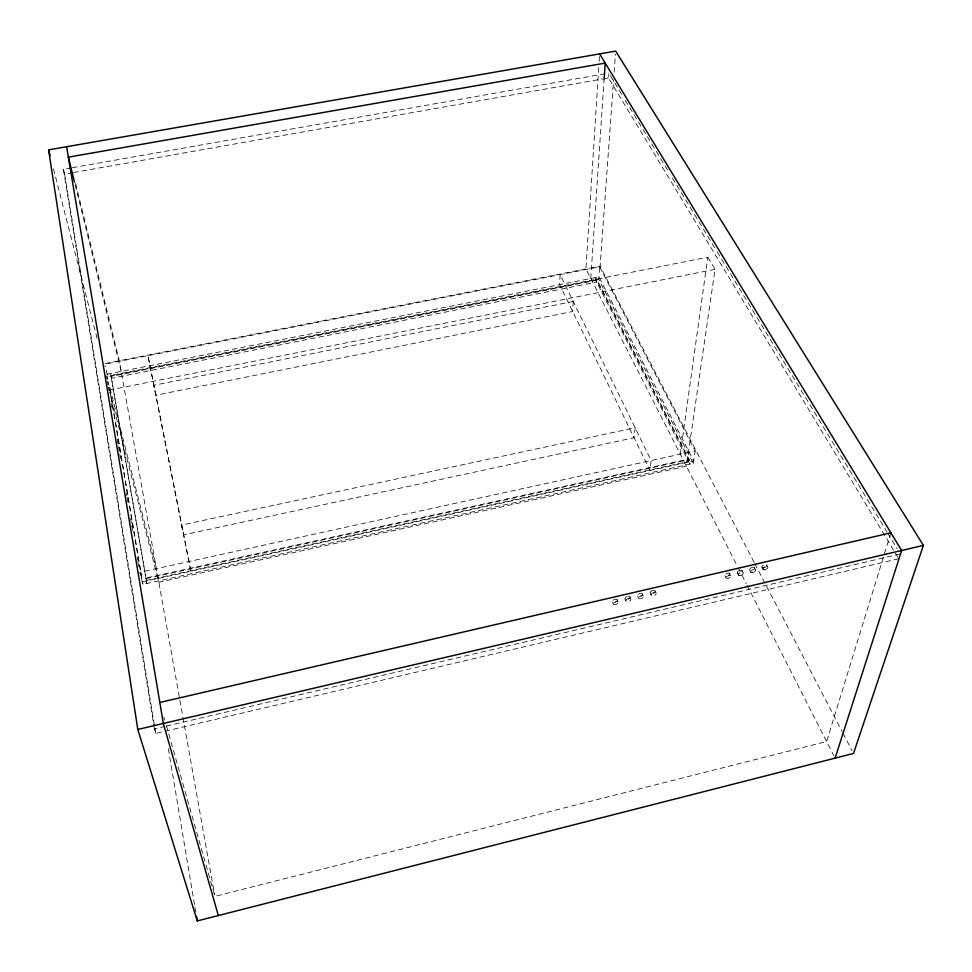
<?xml version="1.0" encoding="UTF-8"?>
<svg xmlns="http://www.w3.org/2000/svg" width="972" height="972" viewBox="0 0 972 972"><rect width="100%" height="100%" fill="white"/><g stroke="black" fill="none" stroke-linecap="round" stroke-linejoin="round"><path stroke-width="0.73" stroke-dasharray="4.86 3.65" d="M598.74 67.53L585.946 268.965L737.359 566.263M599.129 61.467L599.517 55.404M590.769 278.442L604.086 79.655M897.982 557.406L608.484 77.894L608.739 74.297M596.82 279.596L596.65 282.087L111.634 378.254L111.015 375.8M599.603 266.85L695.211 450.923L139.701 572.277L142.957 584.318L693.34 463.377L598.703 279.377L599.603 266.85L104.599 364.233M754.114 562.314L600.113 266.17L613.599 79.874M614.146 72.305L615.458 54.128M680.279 454.191L707.786 257.203L109.885 375.569M707.786 257.203L715.028 269.317L686.414 466.232L158.837 582.24L109.642 391.595M693.34 463.377L695.211 450.923M890.899 532.814L826.613 741.514L214.909 896.342M898.772 558.706L155.727 733.41L154.39 728.891L164.73 726.473M166.212 726.12L900.315 553.894M145.861 578.668L688.784 459.647L596.784 280.215L111.16 376.407M109.265 390.124L715.028 269.317M107.151 374.135L598.874 276.886L693.716 460.898L142.313 581.924L109.423 387.585M598.703 279.377L107.783 376.589L104.964 365.642M105.061 363.528L600.113 266.17M154.39 728.891L63.411 169.286L70.883 167.962M72.378 167.694L608.812 73.094M63.411 169.286L64.614 174.085L72.013 172.773M73.495 172.506L602.519 78.951M604.001 78.683L608.484 77.894M610.392 75.682L622.177 95.122M625.312 100.31L669.319 172.882M672.454 178.07L716.461 250.642M717.239 251.93L886.95 531.854M887.74 533.154L897.168 548.706M766.629 564.829L767.686 566.822M762.036 567.441L763.081 569.434M754.807 563.663L842.311 731.928M843.003 733.277L852.104 750.773M754.357 567.684L755.39 569.677M749.764 570.297L750.797 572.301M742.049 570.54L743.07 572.544M738.052 567.612L746.314 583.832M746.994 585.18L833.794 755.596M737.286 572.824L738.477 575.169M729.875 573.747A2.661 1.434 -24.9 0 1 726.473 576.432A2.661 1.434 -24.9 0 1 725.89 573.978A2.661 1.434 -24.9 0 1 729.875 573.747L730.895 575.752A2.661 1.434 -24.8 0 1 727.481 578.437A2.661 1.434 -24.8 0 1 726.898 575.995A2.661 1.434 -24.8 0 1 730.895 575.752M724.942 575.691L725.95 577.708M655.164 591.11L656.1 593.163A2.673 1.47 -23.3 0 1 652.759 595.848A2.673 1.47 -23.3 0 1 651.993 593.418A2.673 1.47 -23.3 0 1 656.1 593.163M650.207 593.066L651.131 595.119M642.589 594.026A2.673 1.47 -23.1 0 1 639.26 596.711A2.673 1.47 -23.1 0 1 638.47 594.281A2.673 1.47 -23.1 0 1 642.589 594.026L643.513 596.091A2.673 1.47 -23 0 1 640.183 598.776A2.673 1.47 -23 0 1 639.394 596.346A2.673 1.47 -23 0 1 643.513 596.091M637.632 595.994L638.543 598.059M629.99 596.966L630.901 599.019A2.673 1.47 -22.8 0 1 627.572 601.704A2.673 1.47 -22.8 0 1 626.758 599.287A2.673 1.47 -22.8 0 1 630.901 599.019M625.02 598.922L625.919 600.988M617.354 599.894A2.673 1.482 -22.5 0 1 614.049 602.579A2.673 1.482 -22.5 0 1 613.198 600.161A2.673 1.482 -22.5 0 1 617.354 599.894L618.253 601.972A2.685 1.482 -22.5 0 1 614.936 604.657A2.685 1.482 -22.5 0 1 614.085 602.227A2.685 1.482 -22.5 0 1 618.253 601.972M612.384 601.862L613.271 603.94M163.952 717.057L164.778 719.973M166.431 725.792L214.496 894.884M109.933 387.913L156.407 568.62M53.496 168.909L97.224 338.9M75.622 183.368L119.289 360.733L214.605 894.653M75.233 185.032L121.172 371.316M109.8 388.545L142.957 584.318M111.173 403.137L111.926 407.633M117.223 439.065L118.244 445.055M118.487 446.549L119.495 452.539M119.75 454.033L120.516 458.517M126.324 492.95L126.822 495.939M127.077 497.433L127.83 501.929M130.613 518.392L131.621 524.382M131.876 525.876L132.629 530.36M137.174 557.308L137.684 560.297M137.927 561.792L138.947 567.782M168.338 748.683L194.765 905.928M195.02 907.423L195.773 911.918M64.614 174.085L155.727 733.41M628.337 596.237A2.673 1.482 -22.8 0 1 629.467 598.388A2.673 1.482 -22.8 0 1 625.336 599.347A2.673 1.482 -22.8 0 1 627.025 596.541M653.536 590.381A2.673 1.47 -23.3 0 1 654.472 592.677A2.673 1.47 -23.3 0 1 650.317 593.297A2.673 1.47 -23.3 0 1 652.892 590.478M753.021 567.271A2.661 1.422 -25.3 0 1 753.725 569.592A2.661 1.422 -25.3 0 1 749.691 570.187A2.661 1.422 -25.3 0 1 752.401 567.356M738.793 570.734A2.661 1.434 -25.1 0 1 742.231 571.135A2.661 1.434 -25.1 0 1 738.611 573.565A2.661 1.434 -25.1 0 1 738.234 571.111M560.115 274.614L559.641 284.65L649.976 470.497L651.167 460.546L560.115 274.614M573.261 301.454L572.69 311.49L156.067 395.191L153.819 385.277L573.261 301.454M595.751 277.506L595.581 279.997L689.865 464.142L690.229 461.664L595.751 277.506M635.105 427.741L634.048 437.728L183.696 534.843L181.448 525.087L635.105 427.741M688.869 459.027L688.516 461.493L146.347 580.454L145.703 578.061L688.869 459.027M146.857 583.455L110.601 373.455L146.857 583.455M190.901 571.257L147.975 355.691L190.901 571.257M752.121 572.702A2.661 1.422 -25.3 0 0 755.56 570.017A2.661 1.422 -25.3 0 0 751.599 570.248A2.661 1.422 -25.3 0 0 752.121 572.702M739.813 575.57A2.661 1.434 -25.1 0 0 743.24 572.885A2.661 1.434 -25.1 0 0 739.267 573.115A2.661 1.434 -25.1 0 0 739.813 575.57M764.405 569.847A2.661 1.422 -25.6 0 0 767.844 567.162A2.661 1.422 -25.6 0 0 763.895 567.381A2.661 1.422 -25.6 0 0 764.405 569.847M763.348 567.842A2.661 1.422 -25.6 0 0 766.787 565.157A2.661 1.422 -25.6 0 0 762.85 565.388A2.661 1.422 -25.6 0 0 763.348 567.842"/><path stroke-width="1.46" d="M604.086 79.655L605.204 63.095L68.356 157.16L74.504 182.104M835.094 758.16L901.652 550.492L599.603 53.897M923.4 545.389L853.501 753.458L197.292 920.909L137.793 729.45L48.6 149.858L615.677 51.091L923.4 545.389L137.793 729.45M159.809 702.477L890.899 532.814M218.335 915.539L163.332 723.46L66.606 146.723M48.6 149.858L50.107 155.714M106.908 376.152L107.382 378.946M107.856 381.741L108.317 384.535M108.791 387.33L109.265 390.124M196.526 916.414L197.292 920.909"/></g></svg>
